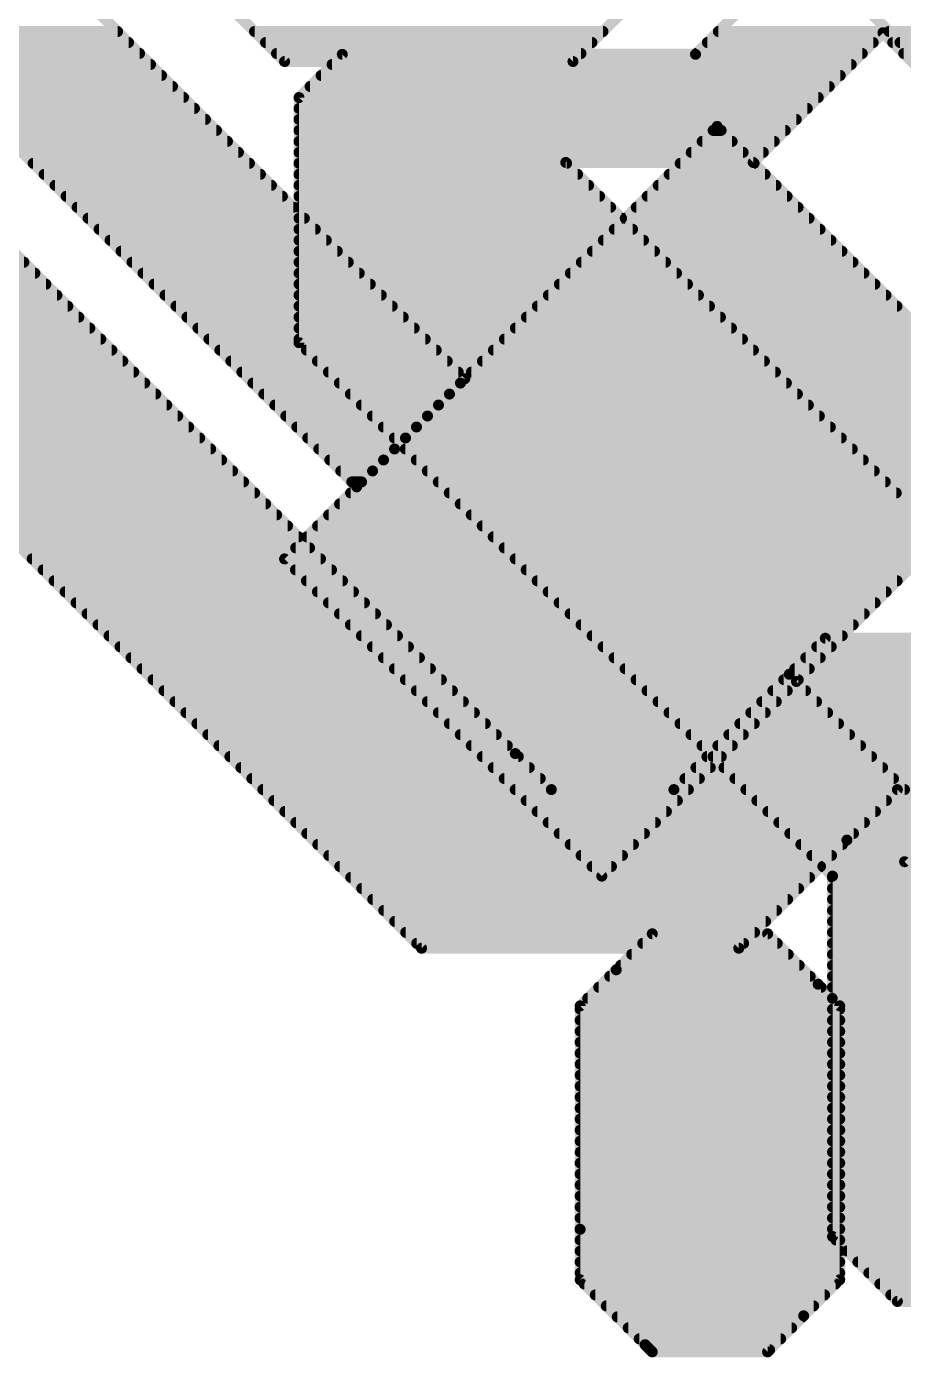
# Model space of a CAD drawing. Extents: x 0 to 99.8, y 0 to 95.2.
# Drawn here: x 34.02 to 46.18, y 36.62 to 55.08 of the extents above; entities that cross this region are included whole.
import ezdxf

# ---------------------------------------------------------------- set-up
doc = ezdxf.new("R2010")
doc.units = 0
doc.layers.add('156', color=253, linetype='CONTINUOUS')
doc.layers.add('157', color=20, linetype='CONTINUOUS')

msp = doc.modelspace()

# ---------------------------------------------------------------- linework, layer by layer
at = {"layer": '156', "const_width": 0.1524}
for points in [[(34.1, 56.2), (40.1, 50.2)], [(36.7, 55.5), (37.6, 54.6)], [(41.6, 54.6), (42.5, 55.5)], [(32.9164, 55.0164), (35.2836, 55.0164)], [(37.1836, 55.0164), (42.0164, 55.0164)], [(32.764, 54.864), (35.436, 54.864)], [(37.336, 54.864), (41.864, 54.864)], [(38.6, 48.7), (32.6, 54.7)], [(32.6116, 54.7116), (35.5884, 54.7116)], [(37.4884, 54.7116), (41.7116, 54.7116)], [(37.6, 54.6), (41.6, 54.6)], [(32.7408, 54.5592), (35.7408, 54.5592)], [(32.8932, 54.4068), (35.8932, 54.4068)], [(33.0456, 54.2544), (36.0456, 54.2544)], [(33.198, 54.102), (36.198, 54.102)], [(33.3504, 53.9496), (36.3504, 53.9496)], [(33.5028, 53.7972), (36.5028, 53.7972)], [(33.6552, 53.6448), (36.6552, 53.6448)], [(33.8076, 53.4924), (36.8076, 53.4924)], [(33.96, 53.34), (36.96, 53.34)], [(34.1124, 53.1876), (37.1124, 53.1876)], [(34.2648, 53.0352), (37.2648, 53.0352)], [(34.4172, 52.8828), (37.4172, 52.8828)], [(34.5696, 52.7304), (37.5696, 52.7304)], [(34.722, 52.578), (37.722, 52.578)], [(34.8744, 52.4256), (37.8744, 52.4256)], [(35.0268, 52.2732), (38.0268, 52.2732)], [(40.8, 45), (33.7, 52.1)], [(35.1792, 52.1208), (38.1792, 52.1208)], [(33.7, 51.816), (33.984, 51.816)], [(35.3316, 51.9684), (38.3316, 51.9684)], [(35.484, 51.816), (38.484, 51.816)], [(33.7, 51.6636), (34.1364, 51.6636)], [(35.6364, 51.6636), (38.6364, 51.6636)], [(33.7, 51.5112), (34.2888, 51.5112)], [(35.7888, 51.5112), (38.7888, 51.5112)], [(33.7, 51.3588), (34.4412, 51.3588)], [(35.9412, 51.3588), (38.9412, 51.3588)], [(33.7, 51.2064), (34.5936, 51.2064)], [(36.0936, 51.2064), (39.0936, 51.2064)], [(33.7, 51.054), (34.746, 51.054)], [(33.7, 50.9016), (34.8984, 50.9016)], [(36.246, 51.054), (39.246, 51.054)], [(36.3984, 50.9016), (39.3984, 50.9016)], [(33.7, 50.7492), (35.0508, 50.7492)], [(36.5508, 50.7492), (39.5508, 50.7492)], [(33.7, 50.5968), (35.2032, 50.5968)], [(36.7032, 50.5968), (39.7032, 50.5968)], [(33.7, 50.4444), (35.3556, 50.4444)], [(36.8556, 50.4444), (39.8556, 50.4444)], [(33.7, 50.292), (35.508, 50.292)], [(33.7, 50.1396), (35.6604, 50.1396)], [(37.008, 50.292), (40.008, 50.292)], [(37.1604, 50.1396), (40.0396, 50.1396)], [(40.1, 50.2), (38.6, 48.7)], [(33.7, 49.9872), (35.8128, 49.9872)], [(37.3128, 49.9872), (39.8872, 49.9872)], [(33.7, 49.8348), (35.9652, 49.8348)], [(37.4652, 49.8348), (39.7348, 49.8348)], [(33.7, 49.6824), (36.1176, 49.6824)], [(37.6176, 49.6824), (39.5824, 49.6824)], [(33.7, 49.53), (36.27, 49.53)], [(37.77, 49.53), (39.43, 49.53)], [(33.7, 49.3776), (36.4224, 49.3776)], [(33.7, 49.2252), (36.5748, 49.2252)], [(37.9224, 49.3776), (39.2776, 49.3776)], [(38.0748, 49.2252), (39.1252, 49.2252)], [(33.7, 49.0728), (36.7272, 49.0728)], [(38.2272, 49.0728), (38.9728, 49.0728)], [(33.7, 48.9204), (36.8796, 48.9204)], [(38.3796, 48.9204), (38.8204, 48.9204)], [(33.7, 48.768), (37.032, 48.768)], [(38.532, 48.768), (38.668, 48.768)], [(33.7, 48.6156), (37.1844, 48.6156)], [(33.7, 48.4632), (37.3368, 48.4632)], [(33.7, 48.3108), (37.4892, 48.3108)], [(33.7, 48.1584), (37.6416, 48.1584)], [(33.7, 48.1), (39.5, 42.3)], [(33.794, 48.006), (37.794, 48.006)], [(33.9464, 47.8536), (37.9464, 47.8536)], [(34.0988, 47.7012), (38.0988, 47.7012)], [(34.2512, 47.5488), (38.2512, 47.5488)], [(34.4036, 47.3964), (38.4036, 47.3964)], [(34.556, 47.244), (38.556, 47.244)], [(34.7084, 47.0916), (38.7084, 47.0916)], [(34.8608, 46.9392), (38.8608, 46.9392)], [(35.0132, 46.7868), (39.0132, 46.7868)], [(35.1656, 46.6344), (39.1656, 46.6344)], [(35.318, 46.482), (39.318, 46.482)], [(45.1, 46.6), (44.6, 46.1)], [(44.982, 46.482), (48.418, 46.482)], [(48.3, 46.6), (45.1, 46.6)], [(35.4704, 46.3296), (39.4704, 46.3296)], [(44.8296, 46.3296), (48.5704, 46.3296)], [(35.6228, 46.1772), (39.6228, 46.1772)], [(44.6, 46.1), (43, 44.5)], [(44.6772, 46.1772), (48.7228, 46.1772)], [(35.7752, 46.0248), (39.7752, 46.0248)], [(44.5248, 46.0248), (48.7248, 46.0248)], [(35.9276, 45.8724), (39.9276, 45.8724)], [(36.08, 45.72), (40.08, 45.72)], [(44.22, 45.72), (48.42, 45.72)], [(44.3724, 45.8724), (48.5724, 45.8724)], [(36.2324, 45.5676), (40.2324, 45.5676)], [(44.0676, 45.5676), (48.2676, 45.5676)], [(36.3848, 45.4152), (40.3848, 45.4152)], [(43.9152, 45.4152), (48.1152, 45.4152)], [(36.5372, 45.2628), (40.5372, 45.2628)], [(43.7628, 45.2628), (47.9628, 45.2628)], [(36.6896, 45.1104), (40.6896, 45.1104)], [(41.3, 44.5), (40.8, 45)], [(43.6104, 45.1104), (47.8104, 45.1104)], [(36.842, 44.958), (40.842, 44.958)], [(36.9944, 44.8056), (40.9944, 44.8056)], [(43.3056, 44.8056), (47.5056, 44.8056)], [(43.458, 44.958), (47.658, 44.958)], [(37.1468, 44.6532), (41.1468, 44.6532)], [(43.1532, 44.6532), (47.3532, 44.6532)], [(37.2992, 44.5008), (41.2992, 44.5008)], [(43, 44.5), (41.3, 44.5)], [(43.0008, 44.5008), (47.2008, 44.5008)], [(45.4, 43.8), (46.1, 44.5)], [(46.1, 44.5), (47.2, 44.5)], [(37.4516, 44.3484), (45.9484, 44.3484)], [(37.604, 44.196), (45.796, 44.196)], [(37.7564, 44.0436), (45.6436, 44.0436)], [(37.9088, 43.8912), (45.4912, 43.8912)], [(38.0612, 43.7388), (45.3388, 43.7388)], [(43.9, 42.3), (45.4, 43.8)], [(38.2136, 43.5864), (45.1864, 43.5864)], [(38.366, 43.434), (45.034, 43.434)], [(38.5184, 43.2816), (44.8816, 43.2816)], [(38.6708, 43.1292), (44.7292, 43.1292)], [(38.8232, 42.9768), (44.5768, 42.9768)], [(38.9756, 42.8244), (44.4244, 42.8244)], [(39.128, 42.672), (44.272, 42.672)], [(39.2804, 42.5196), (44.1196, 42.5196)], [(42.7, 42.5), (42.2, 42)], [(44.3, 42.5), (42.7, 42.5)], [(45, 41.8), (44.3, 42.5)], [(39.4328, 42.3672), (43.9672, 42.3672)], [(39.5, 42.3), (43.9, 42.3)], [(42.4148, 42.2148), (44.5852, 42.2148)], [(42.5672, 42.3672), (44.4328, 42.3672)], [(42.2624, 42.0624), (44.7376, 42.0624)], [(42.2, 42), (41.7, 41.5)], [(42.11, 41.91), (44.89, 41.91)], [(41.9576, 41.7576), (45.0424, 41.7576)], [(45.3, 41.5), (45, 41.8)], [(41.7, 41.5), (41.7, 38.4)], [(41.8052, 41.6052), (45.1948, 41.6052)], [(45.3, 37.7), (45.3, 41.5)], [(41.7, 41.4528), (45.3, 41.4528)], [(41.7, 41.3004), (45.3, 41.3004)], [(41.7, 41.148), (45.3, 41.148)], [(41.7, 40.9956), (45.3, 40.9956)], [(41.7, 40.8432), (45.3, 40.8432)], [(41.7, 40.6908), (45.3, 40.6908)], [(41.7, 40.5384), (45.3, 40.5384)], [(41.7, 40.386), (45.3, 40.386)], [(41.7, 40.2336), (45.3, 40.2336)], [(41.7, 40.0812), (45.3, 40.0812)], [(41.7, 39.9288), (45.3, 39.9288)], [(41.7, 39.7764), (45.3, 39.7764)], [(41.7, 39.624), (45.3, 39.624)], [(41.7, 39.4716), (45.3, 39.4716)], [(41.7, 39.3192), (45.3, 39.3192)], [(41.7, 39.1668), (45.3, 39.1668)], [(41.7, 39.0144), (45.3, 39.0144)], [(41.7, 38.862), (45.3, 38.862)], [(41.7, 38.7096), (45.3, 38.7096)], [(41.7, 38.5572), (45.3, 38.5572)], [(41.7, 38.4048), (45.3, 38.4048)], [(41.7, 38.4), (41.7, 37.7)], [(41.7, 38.2524), (45.3, 38.2524)], [(41.7, 38.1), (45.3, 38.1)], [(41.7, 37.9476), (45.3, 37.9476)], [(41.7, 37.7952), (45.3, 37.7952)], [(41.7, 37.7), (42.6, 36.8)], [(41.7572, 37.6428), (45.2428, 37.6428)], [(44.8, 37.2), (45.3, 37.7)], [(41.9096, 37.4904), (45.0904, 37.4904)], [(42.062, 37.338), (44.938, 37.338)], [(42.2144, 37.1856), (44.7856, 37.1856)], [(42.3668, 37.0332), (44.6332, 37.0332)], [(44.3, 36.7), (44.8, 37.2)], [(42.5192, 36.8808), (44.4808, 36.8808)], [(42.6, 36.8), (42.7, 36.7)], [(42.6716, 36.7284), (44.3284, 36.7284)], [(42.7, 36.7), (44.3, 36.7)]]:
    msp.add_lwpolyline(points, dxfattribs=at)
at = {"layer": '156', "const_width": 0.0762}
for points in [[(35.2836, 54.9783, 1), (35.2836, 55.0545)], [(37.1836, 55.0545, 1), (37.1836, 54.9783)], [(42.0164, 54.9783, 1), (42.0164, 55.0545)], [(35.436, 54.8259, 1), (35.436, 54.9021)], [(37.336, 54.9021, 1), (37.336, 54.8259)], [(41.864, 54.8259, 1), (41.864, 54.9021)], [(35.5884, 54.6735, 1), (35.5884, 54.7497)], [(37.4884, 54.7497, 1), (37.4884, 54.6735)], [(37.6, 54.6381, 1), (37.6, 54.5619)], [(37.5731, 54.5731, 1), (37.6269, 54.6269)], [(41.5731, 54.6269, 1), (41.6269, 54.5731)], [(41.6, 54.5619, 1), (41.6, 54.6381)], [(41.7116, 54.6735, 1), (41.7116, 54.7497)], [(35.7408, 54.5211, 1), (35.7408, 54.5973)], [(35.8932, 54.3687, 1), (35.8932, 54.4449)], [(36.0456, 54.2163, 1), (36.0456, 54.2925)], [(36.198, 54.0639, 1), (36.198, 54.1401)], [(36.3504, 53.9115, 1), (36.3504, 53.9877)], [(36.5028, 53.7591, 1), (36.5028, 53.8353)], [(36.6552, 53.6067, 1), (36.6552, 53.6829)], [(36.8076, 53.4543, 1), (36.8076, 53.5305)], [(36.96, 53.3019, 1), (36.96, 53.3781)], [(34.1124, 53.2257, 1), (34.1124, 53.1495)], [(37.1124, 53.1495, 1), (37.1124, 53.2257)], [(34.2648, 53.0733, 1), (34.2648, 52.9971)], [(37.2648, 52.9971, 1), (37.2648, 53.0733)], [(34.4172, 52.9209, 1), (34.4172, 52.8447)], [(34.5696, 52.7685, 1), (34.5696, 52.6923)], [(37.4172, 52.8447, 1), (37.4172, 52.9209)], [(37.5696, 52.6923, 1), (37.5696, 52.7685)], [(34.722, 52.6161, 1), (34.722, 52.5399)], [(37.722, 52.5399, 1), (37.722, 52.6161)], [(34.8744, 52.4637, 1), (34.8744, 52.3875)], [(37.8744, 52.3875, 1), (37.8744, 52.4637)], [(35.0268, 52.3113, 1), (35.0268, 52.2351)], [(38.0268, 52.2351, 1), (38.0268, 52.3113)], [(35.1792, 52.1589, 1), (35.1792, 52.0827)], [(38.1792, 52.0827, 1), (38.1792, 52.1589)], [(33.984, 51.7779, 1), (33.984, 51.8541)], [(35.3316, 52.0065, 1), (35.3316, 51.9303)], [(35.484, 51.8541, 1), (35.484, 51.7779)], [(38.3316, 51.9303, 1), (38.3316, 52.0065)], [(38.484, 51.7779, 1), (38.484, 51.8541)], [(34.1364, 51.6255, 1), (34.1364, 51.7017)], [(35.6364, 51.7017, 1), (35.6364, 51.6255)], [(38.6364, 51.6255, 1), (38.6364, 51.7017)], [(34.2888, 51.4731, 1), (34.2888, 51.5493)], [(35.7888, 51.5493, 1), (35.7888, 51.4731)], [(38.7888, 51.4731, 1), (38.7888, 51.5493)], [(34.4412, 51.3207, 1), (34.4412, 51.3969)], [(35.9412, 51.3969, 1), (35.9412, 51.3207)], [(38.9412, 51.3207, 1), (38.9412, 51.3969)], [(34.5936, 51.1683, 1), (34.5936, 51.2445)], [(36.0936, 51.2445, 1), (36.0936, 51.1683)], [(39.0936, 51.1683, 1), (39.0936, 51.2445)], [(34.746, 51.0159, 1), (34.746, 51.0921)], [(34.8984, 50.8635, 1), (34.8984, 50.9397)], [(36.246, 51.0921, 1), (36.246, 51.0159)], [(36.3984, 50.9397, 1), (36.3984, 50.8635)], [(39.246, 51.0159, 1), (39.246, 51.0921)], [(39.3984, 50.8635, 1), (39.3984, 50.9397)], [(35.0508, 50.7111, 1), (35.0508, 50.7873)], [(36.5508, 50.7873, 1), (36.5508, 50.7111)], [(39.5508, 50.7111, 1), (39.5508, 50.7873)], [(35.2032, 50.5587, 1), (35.2032, 50.6349)], [(36.7032, 50.6349, 1), (36.7032, 50.5587)], [(39.7032, 50.5587, 1), (39.7032, 50.6349)], [(35.3556, 50.4063, 1), (35.3556, 50.4825)], [(36.8556, 50.4825, 1), (36.8556, 50.4063)], [(39.8556, 50.4063, 1), (39.8556, 50.4825)], [(35.508, 50.2539, 1), (35.508, 50.3301)], [(35.6604, 50.1015, 1), (35.6604, 50.1777)], [(37.008, 50.3301, 1), (37.008, 50.2539)], [(37.1604, 50.1777, 1), (37.1604, 50.1015)], [(40.008, 50.2539, 1), (40.008, 50.3301)], [(40.0396, 50.1015, 1), (40.0396, 50.1777)], [(40.1269, 50.1731, 1), (40.0731, 50.2269)], [(40.0731, 50.1731, 1), (40.1269, 50.2269)], [(35.8128, 49.9491, 1), (35.8128, 50.0253)], [(37.3128, 50.0253, 1), (37.3128, 49.9491)], [(39.8872, 49.9491, 1), (39.8872, 50.0253)], [(35.9652, 49.7967, 1), (35.9652, 49.8729)], [(37.4652, 49.8729, 1), (37.4652, 49.7967)], [(39.7348, 49.7967, 1), (39.7348, 49.8729)], [(36.1176, 49.6443, 1), (36.1176, 49.7205)], [(37.6176, 49.7205, 1), (37.6176, 49.6443)], [(39.5824, 49.6443, 1), (39.5824, 49.7205)], [(36.27, 49.4919, 1), (36.27, 49.5681)], [(37.77, 49.5681, 1), (37.77, 49.4919)], [(39.43, 49.4919, 1), (39.43, 49.5681)], [(36.4224, 49.3395, 1), (36.4224, 49.4157)], [(36.5748, 49.1871, 1), (36.5748, 49.2633)], [(37.9224, 49.4157, 1), (37.9224, 49.3395)], [(38.0748, 49.2633, 1), (38.0748, 49.1871)], [(39.1252, 49.1871, 1), (39.1252, 49.2633)], [(39.2776, 49.3395, 1), (39.2776, 49.4157)], [(36.7272, 49.0347, 1), (36.7272, 49.1109)], [(38.2272, 49.1109, 1), (38.2272, 49.0347)], [(38.9728, 49.0347, 1), (38.9728, 49.1109)], [(36.8796, 48.8823, 1), (36.8796, 48.9585)], [(38.3796, 48.9585, 1), (38.3796, 48.8823)], [(38.8204, 48.8823, 1), (38.8204, 48.9585)], [(37.032, 48.7299, 1), (37.032, 48.8061)], [(38.532, 48.8061, 1), (38.532, 48.7299)], [(38.5731, 48.7269, 1), (38.6269, 48.6731)], [(38.5731, 48.6731, 1), (38.6269, 48.7269)], [(38.668, 48.7299, 1), (38.668, 48.8061)], [(37.1844, 48.5775, 1), (37.1844, 48.6537)], [(37.3368, 48.4251, 1), (37.3368, 48.5013)], [(37.4892, 48.2727, 1), (37.4892, 48.3489)], [(37.6416, 48.1203, 1), (37.6416, 48.1965)], [(37.794, 47.9679, 1), (37.794, 48.0441)], [(37.9464, 47.8155, 1), (37.9464, 47.8917)], [(34.0988, 47.7393, 1), (34.0988, 47.6631)], [(38.0988, 47.6631, 1), (38.0988, 47.7393)], [(34.2512, 47.5869, 1), (34.2512, 47.5107)], [(34.4036, 47.4345, 1), (34.4036, 47.3583)], [(38.2512, 47.5107, 1), (38.2512, 47.5869)], [(38.4036, 47.3583, 1), (38.4036, 47.4345)], [(34.556, 47.2821, 1), (34.556, 47.2059)], [(38.556, 47.2059, 1), (38.556, 47.2821)], [(34.7084, 47.1297, 1), (34.7084, 47.0535)], [(38.7084, 47.0535, 1), (38.7084, 47.1297)], [(34.8608, 46.9773, 1), (34.8608, 46.9011)], [(38.8608, 46.9011, 1), (38.8608, 46.9773)], [(35.0132, 46.8249, 1), (35.0132, 46.7487)], [(35.1656, 46.6725, 1), (35.1656, 46.5963)], [(39.0132, 46.7487, 1), (39.0132, 46.8249)], [(39.1656, 46.5963, 1), (39.1656, 46.6725)], [(35.318, 46.5201, 1), (35.318, 46.4439)], [(39.318, 46.4439, 1), (39.318, 46.5201)], [(44.982, 46.5201, 1), (44.982, 46.4439)], [(45.1, 46.6381, 1), (45.1, 46.5619)], [(45.1269, 46.5731, 1), (45.0731, 46.6269)], [(35.4704, 46.3677, 1), (35.4704, 46.2915)], [(39.4704, 46.2915, 1), (39.4704, 46.3677)], [(44.8296, 46.3677, 1), (44.8296, 46.2915)], [(35.6228, 46.2153, 1), (35.6228, 46.1391)], [(39.6228, 46.1391, 1), (39.6228, 46.2153)], [(44.5731, 46.1269, 1), (44.6269, 46.0731)], [(44.6269, 46.0731, 1), (44.5731, 46.1269)], [(44.6772, 46.2153, 1), (44.6772, 46.1391)], [(35.7752, 46.0629, 1), (35.7752, 45.9867)], [(39.7752, 45.9867, 1), (39.7752, 46.0629)], [(44.5248, 46.0629, 1), (44.5248, 45.9867)], [(35.9276, 45.9105, 1), (35.9276, 45.8343)], [(36.08, 45.7581, 1), (36.08, 45.6819)], [(39.9276, 45.8343, 1), (39.9276, 45.9105)], [(40.08, 45.6819, 1), (40.08, 45.7581)], [(44.22, 45.7581, 1), (44.22, 45.6819)], [(44.3724, 45.9105, 1), (44.3724, 45.8343)], [(36.2324, 45.6057, 1), (36.2324, 45.5295)], [(40.2324, 45.5295, 1), (40.2324, 45.6057)], [(44.0676, 45.6057, 1), (44.0676, 45.5295)], [(36.3848, 45.4533, 1), (36.3848, 45.3771)], [(40.3848, 45.3771, 1), (40.3848, 45.4533)], [(43.9152, 45.4533, 1), (43.9152, 45.3771)], [(36.5372, 45.3009, 1), (36.5372, 45.2247)], [(40.5372, 45.2247, 1), (40.5372, 45.3009)], [(43.7628, 45.3009, 1), (43.7628, 45.2247)], [(36.6896, 45.1485, 1), (36.6896, 45.0723)], [(40.6896, 45.0723, 1), (40.6896, 45.1485)], [(40.8269, 45.0269, 1), (40.7731, 44.9731)], [(40.7731, 44.9731, 1), (40.8269, 45.0269)], [(43.6104, 45.1485, 1), (43.6104, 45.0723)], [(36.842, 44.9961, 1), (36.842, 44.9199)], [(36.9944, 44.8437, 1), (36.9944, 44.7675)], [(40.842, 44.9199, 1), (40.842, 44.9961)], [(40.9944, 44.7675, 1), (40.9944, 44.8437)], [(43.3056, 44.8437, 1), (43.3056, 44.7675)], [(43.458, 44.9961, 1), (43.458, 44.9199)], [(37.1468, 44.6913, 1), (37.1468, 44.6151)], [(41.1468, 44.6151, 1), (41.1468, 44.6913)], [(43.1532, 44.6913, 1), (43.1532, 44.6151)], [(37.2992, 44.5389, 1), (37.2992, 44.4627)], [(41.3, 44.5381, 1), (41.3, 44.4619)], [(41.2731, 44.4731, 1), (41.3269, 44.5269)], [(41.2992, 44.4627, 1), (41.2992, 44.5389)], [(42.9731, 44.5269, 1), (43.0269, 44.4731)], [(43.0008, 44.5389, 1), (43.0008, 44.4627)], [(43, 44.4619, 1), (43, 44.5381)], [(46.1, 44.5381, 1), (46.1, 44.4619)], [(46.1269, 44.4731, 1), (46.0731, 44.5269)], [(37.4516, 44.3865, 1), (37.4516, 44.3103)], [(45.9484, 44.3103, 1), (45.9484, 44.3865)], [(37.604, 44.2341, 1), (37.604, 44.1579)], [(45.796, 44.1579, 1), (45.796, 44.2341)], [(37.7564, 44.0817, 1), (37.7564, 44.0055)], [(37.9088, 43.9293, 1), (37.9088, 43.8531)], [(45.4912, 43.8531, 1), (45.4912, 43.9293)], [(45.6436, 44.0055, 1), (45.6436, 44.0817)], [(38.0612, 43.7769, 1), (38.0612, 43.7007)], [(45.3388, 43.7007, 1), (45.3388, 43.7769)], [(45.3731, 43.8269, 1), (45.4269, 43.7731)], [(45.4269, 43.7731, 1), (45.3731, 43.8269)], [(38.2136, 43.6245, 1), (38.2136, 43.5483)], [(45.1864, 43.5483, 1), (45.1864, 43.6245)], [(38.366, 43.4721, 1), (38.366, 43.3959)], [(45.034, 43.3959, 1), (45.034, 43.4721)], [(38.5184, 43.3197, 1), (38.5184, 43.2435)], [(38.6708, 43.1673, 1), (38.6708, 43.0911)], [(44.7292, 43.0911, 1), (44.7292, 43.1673)], [(44.8816, 43.2435, 1), (44.8816, 43.3197)], [(38.8232, 43.0149, 1), (38.8232, 42.9387)], [(44.5768, 42.9387, 1), (44.5768, 43.0149)], [(38.9756, 42.8625, 1), (38.9756, 42.7863)], [(44.4244, 42.7863, 1), (44.4244, 42.8625)], [(39.128, 42.7101, 1), (39.128, 42.6339)], [(44.272, 42.6339, 1), (44.272, 42.7101)], [(39.2804, 42.5577, 1), (39.2804, 42.4815)], [(42.7, 42.5381, 1), (42.7, 42.4619)], [(42.7269, 42.4731, 1), (42.6731, 42.5269)], [(44.1196, 42.4815, 1), (44.1196, 42.5577)], [(44.3269, 42.5269, 1), (44.2731, 42.4731)], [(44.3, 42.4619, 1), (44.3, 42.5381)], [(39.4328, 42.4053, 1), (39.4328, 42.3291)], [(39.5, 42.3381, 1), (39.5, 42.2619)], [(39.4731, 42.2731, 1), (39.5269, 42.3269)], [(42.4148, 42.2529, 1), (42.4148, 42.1767)], [(42.5672, 42.4053, 1), (42.5672, 42.3291)], [(43.8731, 42.3269, 1), (43.9269, 42.2731)], [(43.9, 42.2619, 1), (43.9, 42.3381)], [(43.9672, 42.3291, 1), (43.9672, 42.4053)], [(44.4328, 42.3291, 1), (44.4328, 42.4053)], [(44.5852, 42.1767, 1), (44.5852, 42.2529)], [(42.2624, 42.1005, 1), (42.2624, 42.0243)], [(44.7376, 42.0243, 1), (44.7376, 42.1005)], [(42.11, 41.9481, 1), (42.11, 41.8719)], [(42.1731, 42.0269, 1), (42.2269, 41.9731)], [(42.2269, 41.9731, 1), (42.1731, 42.0269)], [(44.89, 41.8719, 1), (44.89, 41.9481)], [(41.9576, 41.7957, 1), (41.9576, 41.7195)], [(45.0269, 41.8269, 1), (44.9731, 41.7731)], [(44.9731, 41.7731, 1), (45.0269, 41.8269)], [(45.0424, 41.7195, 1), (45.0424, 41.7957)], [(41.7381, 41.5, 1), (41.6619, 41.5)], [(41.6731, 41.5269, 1), (41.7269, 41.4731)], [(41.8052, 41.6433, 1), (41.8052, 41.5671)], [(45.1948, 41.5671, 1), (45.1948, 41.6433)], [(45.3381, 41.5, 1), (45.2619, 41.5)], [(45.2731, 41.4731, 1), (45.3269, 41.5269)], [(41.7, 41.4909, 1), (41.7, 41.4147)], [(41.7, 41.3385, 1), (41.7, 41.2623)], [(45.3, 41.4147, 1), (45.3, 41.4909)], [(45.3, 41.2623, 1), (45.3, 41.3385)], [(41.7, 41.1861, 1), (41.7, 41.1099)], [(45.3, 41.1099, 1), (45.3, 41.1861)], [(41.7, 41.0337, 1), (41.7, 40.9575)], [(45.3, 40.9575, 1), (45.3, 41.0337)], [(41.7, 40.8813, 1), (41.7, 40.8051)], [(45.3, 40.8051, 1), (45.3, 40.8813)], [(41.7, 40.7289, 1), (41.7, 40.6527)], [(41.7, 40.5765, 1), (41.7, 40.5003)], [(45.3, 40.6527, 1), (45.3, 40.7289)], [(45.3, 40.5003, 1), (45.3, 40.5765)], [(41.7, 40.4241, 1), (41.7, 40.3479)], [(45.3, 40.3479, 1), (45.3, 40.4241)], [(41.7, 40.2717, 1), (41.7, 40.1955)], [(45.3, 40.1955, 1), (45.3, 40.2717)], [(41.7, 40.1193, 1), (41.7, 40.0431)], [(45.3, 40.0431, 1), (45.3, 40.1193)], [(41.7, 39.9669, 1), (41.7, 39.8907)], [(45.3, 39.8907, 1), (45.3, 39.9669)], [(41.7, 39.8145, 1), (41.7, 39.7383)], [(41.7, 39.6621, 1), (41.7, 39.5859)], [(45.3, 39.7383, 1), (45.3, 39.8145)], [(45.3, 39.5859, 1), (45.3, 39.6621)], [(41.7, 39.5097, 1), (41.7, 39.4335)], [(45.3, 39.4335, 1), (45.3, 39.5097)], [(41.7, 39.3573, 1), (41.7, 39.2811)], [(45.3, 39.2811, 1), (45.3, 39.3573)], [(41.7, 39.2049, 1), (41.7, 39.1287)], [(45.3, 39.1287, 1), (45.3, 39.2049)], [(41.7, 39.0525, 1), (41.7, 38.9763)], [(45.3, 38.9763, 1), (45.3, 39.0525)], [(41.7, 38.9001, 1), (41.7, 38.8239)], [(41.7, 38.7477, 1), (41.7, 38.6715)], [(45.3, 38.8239, 1), (45.3, 38.9001)], [(45.3, 38.6715, 1), (45.3, 38.7477)], [(41.7, 38.5953, 1), (41.7, 38.5191)], [(45.3, 38.5191, 1), (45.3, 38.5953)], [(41.7, 38.4429, 1), (41.7, 38.3667)], [(41.7381, 38.4, 1), (41.6619, 38.4)], [(41.6619, 38.4, 1), (41.7381, 38.4)], [(45.3, 38.3667, 1), (45.3, 38.4429)], [(41.7, 38.2905, 1), (41.7, 38.2143)], [(45.3, 38.2143, 1), (45.3, 38.2905)], [(41.7, 38.1381, 1), (41.7, 38.0619)], [(45.3, 38.0619, 1), (45.3, 38.1381)], [(41.7, 37.9857, 1), (41.7, 37.9095)], [(41.7, 37.8333, 1), (41.7, 37.7571)], [(45.3, 37.9095, 1), (45.3, 37.9857)], [(45.3, 37.7571, 1), (45.3, 37.8333)], [(41.6619, 37.7, 1), (41.7381, 37.7)], [(41.7269, 37.7269, 1), (41.6731, 37.6731)], [(41.7572, 37.6809, 1), (41.7572, 37.6047)], [(45.2428, 37.6047, 1), (45.2428, 37.6809)], [(45.2619, 37.7, 1), (45.3381, 37.7)], [(45.3269, 37.6731, 1), (45.2731, 37.7269)], [(41.9096, 37.5285, 1), (41.9096, 37.4523)], [(45.0904, 37.4523, 1), (45.0904, 37.5285)], [(42.062, 37.3761, 1), (42.062, 37.2999)], [(44.938, 37.2999, 1), (44.938, 37.3761)], [(42.2144, 37.2237, 1), (42.2144, 37.1475)], [(42.3668, 37.0713, 1), (42.3668, 36.9951)], [(44.6332, 36.9951, 1), (44.6332, 37.0713)], [(44.7731, 37.2269, 1), (44.8269, 37.1731)], [(44.8269, 37.1731, 1), (44.7731, 37.2269)], [(44.7856, 37.1475, 1), (44.7856, 37.2237)], [(42.5192, 36.9189, 1), (42.5192, 36.8427)], [(44.4808, 36.8427, 1), (44.4808, 36.9189)], [(42.6269, 36.8269, 1), (42.5731, 36.7731)], [(42.5731, 36.7731, 1), (42.6269, 36.8269)], [(42.6716, 36.7665, 1), (42.6716, 36.6903)], [(42.7, 36.7381, 1), (42.7, 36.6619)], [(42.6731, 36.6731, 1), (42.7269, 36.7269)], [(44.2731, 36.7269, 1), (44.3269, 36.6731)], [(44.3, 36.6619, 1), (44.3, 36.7381)], [(44.3284, 36.6903, 1), (44.3284, 36.7665)]]:
    msp.add_lwpolyline(points, format="xyb", dxfattribs=at)
at = {"layer": '157', "const_width": 0.1524}
for points in [[(43.3, 54.7), (50.3, 61.7)], [(43.25, 57.75), (49.25, 51.75)], [(43.6164, 55.0164), (49.3164, 55.0164)], [(45.9, 55), (44.1, 53.2)], [(47.6, 53.3), (45.9, 55)], [(45.9836, 55.0164), (52.5164, 55.0164)], [(43.464, 54.864), (45.764, 54.864)], [(46.036, 54.864), (49.164, 54.864)], [(46.136, 54.864), (52.364, 54.864)], [(37.8, 54.1), (38.4, 54.7)], [(38.4, 54.7), (43.3, 54.7)], [(43.3116, 54.7116), (45.6116, 54.7116)], [(46.1884, 54.7116), (49.0116, 54.7116)], [(38.1068, 54.4068), (45.3068, 54.4068)], [(38.2592, 54.5592), (45.4592, 54.5592)], [(37.9544, 54.2544), (45.1544, 54.2544)], [(37.8, 50.7), (37.8, 54.1)], [(37.802, 54.102), (45.002, 54.102)], [(37.8, 53.9496), (44.8496, 53.9496)], [(43.6, 53.7), (37.6, 47.7)], [(37.8, 53.7972), (44.6972, 53.7972)], [(37.8, 53.6448), (44.5448, 53.6448)], [(43.5448, 53.6448), (43.6552, 53.6448)], [(48, 49.3), (43.6, 53.7)], [(37.8, 53.4924), (44.3924, 53.4924)], [(43.3924, 53.4924), (43.8076, 53.4924)], [(37.8, 53.34), (44.24, 53.34)], [(43.24, 53.34), (43.96, 53.34)], [(37.8, 53.1876), (41.5124, 53.1876)], [(44.1, 53.2), (41.5, 53.2)], [(41.5, 53.2), (46.7, 48)], [(43.0876, 53.1876), (44.1124, 53.1876)], [(37.8, 53.0352), (41.6648, 53.0352)], [(42.9352, 53.0352), (44.2648, 53.0352)], [(37.8, 52.8828), (41.8172, 52.8828)], [(37.8, 52.7304), (41.9696, 52.7304)], [(42.6304, 52.7304), (44.5696, 52.7304)], [(42.7828, 52.8828), (44.4172, 52.8828)], [(37.8, 52.578), (42.122, 52.578)], [(42.478, 52.578), (44.722, 52.578)], [(37.8, 52.4256), (42.2744, 52.4256)], [(42.3256, 52.4256), (44.8744, 52.4256)], [(37.8, 52.2732), (42.4268, 52.2732)], [(42.1732, 52.2732), (45.0268, 52.2732)], [(37.8, 52.1208), (42.5792, 52.1208)], [(42.0208, 52.1208), (45.1792, 52.1208)], [(37.8, 51.9684), (42.7316, 51.9684)], [(37.8, 51.816), (42.884, 51.816)], [(41.716, 51.816), (45.484, 51.816)], [(41.8684, 51.9684), (45.3316, 51.9684)], [(37.8, 51.6636), (43.0364, 51.6636)], [(41.5636, 51.6636), (45.6364, 51.6636)], [(37.8, 51.5112), (43.1888, 51.5112)], [(41.4112, 51.5112), (45.7888, 51.5112)], [(37.8, 51.3588), (43.3412, 51.3588)], [(41.2588, 51.3588), (45.9412, 51.3588)], [(37.8, 51.2064), (43.4936, 51.2064)], [(41.1064, 51.2064), (46.0936, 51.2064)], [(37.8, 51.054), (43.646, 51.054)], [(37.8, 50.9016), (43.7984, 50.9016)], [(40.8016, 50.9016), (46.3984, 50.9016)], [(40.954, 51.054), (46.246, 51.054)], [(37.8, 50.7492), (43.9508, 50.7492)], [(45.2, 43.3), (37.8, 50.7)], [(40.6492, 50.7492), (46.5508, 50.7492)], [(37.9032, 50.5968), (44.1032, 50.5968)], [(40.4968, 50.5968), (46.7032, 50.5968)], [(38.0556, 50.4444), (44.2556, 50.4444)], [(40.3444, 50.4444), (46.8556, 50.4444)], [(38.208, 50.292), (44.408, 50.292)], [(38.3604, 50.1396), (44.5604, 50.1396)], [(40.0396, 50.1396), (47.1604, 50.1396)], [(40.192, 50.292), (47.008, 50.292)], [(38.5128, 49.9872), (44.7128, 49.9872)], [(39.8872, 49.9872), (47.3128, 49.9872)], [(38.6652, 49.8348), (44.8652, 49.8348)], [(39.7348, 49.8348), (47.4652, 49.8348)], [(38.8176, 49.6824), (45.0176, 49.6824)], [(39.5824, 49.6824), (47.6176, 49.6824)], [(38.97, 49.53), (45.17, 49.53)], [(39.43, 49.53), (47.77, 49.53)], [(39.1224, 49.3776), (45.3224, 49.3776)], [(39.1252, 49.2252), (47.9252, 49.2252)], [(39.2748, 49.2252), (45.4748, 49.2252)], [(39.2776, 49.3776), (47.9224, 49.3776)], [(42, 43.3), (48, 49.3)], [(38.9728, 49.0728), (47.7728, 49.0728)], [(39.4272, 49.0728), (45.6272, 49.0728)], [(38.8204, 48.9204), (47.6204, 48.9204)], [(39.5796, 48.9204), (45.7796, 48.9204)], [(38.668, 48.768), (47.468, 48.768)], [(39.732, 48.768), (45.932, 48.768)], [(38.5156, 48.6156), (47.3156, 48.6156)], [(39.8844, 48.6156), (46.0844, 48.6156)], [(38.2108, 48.3108), (47.0108, 48.3108)], [(38.3632, 48.4632), (47.1632, 48.4632)], [(40.0368, 48.4632), (46.2368, 48.4632)], [(40.1892, 48.3108), (46.3892, 48.3108)], [(38.0584, 48.1584), (46.8584, 48.1584)], [(40.3416, 48.1584), (46.5416, 48.1584)], [(37.906, 48.006), (46.706, 48.006)], [(40.494, 48.006), (46.694, 48.006)], [(46.7, 48), (44.7, 46)], [(37.7536, 47.8536), (46.5536, 47.8536)], [(40.6464, 47.8536), (46.5536, 47.8536)], [(50.6, 47.9), (46.2, 43.5)], [(37.6, 47.7), (42, 43.3)], [(37.6012, 47.7012), (46.4012, 47.7012)], [(40.7988, 47.7012), (46.4012, 47.7012)], [(37.7512, 47.5488), (46.2488, 47.5488)], [(37.9036, 47.3964), (46.0964, 47.3964)], [(40.9512, 47.5488), (46.2488, 47.5488)], [(41.1036, 47.3964), (46.0964, 47.3964)], [(38.056, 47.244), (45.944, 47.244)], [(41.256, 47.244), (45.944, 47.244)], [(38.2084, 47.0916), (45.7916, 47.0916)], [(41.4084, 47.0916), (45.7916, 47.0916)], [(38.3608, 46.9392), (45.6392, 46.9392)], [(41.5608, 46.9392), (45.6392, 46.9392)], [(38.5132, 46.7868), (45.4868, 46.7868)], [(38.6656, 46.6344), (45.3344, 46.6344)], [(41.7132, 46.7868), (45.4868, 46.7868)], [(41.8656, 46.6344), (45.3344, 46.6344)], [(38.818, 46.482), (45.182, 46.482)], [(42.018, 46.482), (45.182, 46.482)], [(38.9704, 46.3296), (45.0296, 46.3296)], [(42.1704, 46.3296), (45.0296, 46.3296)], [(39.1228, 46.1772), (44.8772, 46.1772)], [(42.3228, 46.1772), (44.8772, 46.1772)], [(39.2752, 46.0248), (44.7248, 46.0248)], [(42.4752, 46.0248), (44.7248, 46.0248)], [(44.7, 46), (46.7, 44)], [(39.4276, 45.8724), (44.5724, 45.8724)], [(39.58, 45.72), (44.42, 45.72)], [(42.6276, 45.8724), (44.8276, 45.8724)], [(42.78, 45.72), (44.98, 45.72)], [(39.7324, 45.5676), (44.2676, 45.5676)], [(42.9324, 45.5676), (45.1324, 45.5676)], [(39.8848, 45.4152), (44.1152, 45.4152)], [(43.0848, 45.4152), (45.2848, 45.4152)], [(40.0372, 45.2628), (43.9628, 45.2628)], [(43.2372, 45.2628), (45.4372, 45.2628)], [(40.1896, 45.1104), (43.8104, 45.1104)], [(43.3896, 45.1104), (45.5896, 45.1104)], [(40.342, 44.958), (43.658, 44.958)], [(40.4944, 44.8056), (43.5056, 44.8056)], [(43.542, 44.958), (45.742, 44.958)], [(43.6944, 44.8056), (45.8944, 44.8056)], [(40.6468, 44.6532), (43.3532, 44.6532)], [(43.8468, 44.6532), (46.0468, 44.6532)], [(40.7992, 44.5008), (43.2008, 44.5008)], [(43.9992, 44.5008), (46.1992, 44.5008)], [(40.9516, 44.3484), (43.0484, 44.3484)], [(44.1516, 44.3484), (46.3516, 44.3484)], [(41.104, 44.196), (42.896, 44.196)], [(44.304, 44.196), (46.504, 44.196)], [(41.2564, 44.0436), (42.7436, 44.0436)], [(41.4088, 43.8912), (42.5912, 43.8912)], [(44.4564, 44.0436), (46.6564, 44.0436)], [(44.6088, 43.8912), (46.7, 43.8912)], [(41.5612, 43.7388), (42.4388, 43.7388)], [(44.7612, 43.7388), (46.7, 43.7388)], [(41.7136, 43.5864), (42.2864, 43.5864)], [(44.9136, 43.5864), (46.7, 43.5864)], [(46.2, 43.5), (52.1, 37.6)], [(41.866, 43.434), (42.134, 43.434)], [(45.066, 43.434), (46.7, 43.434)], [(45.2, 38.3), (45.2, 43.3)], [(45.2, 43.2816), (46.7, 43.2816)], [(45.2, 43.1292), (46.7, 43.1292)], [(45.2, 42.9768), (46.7, 42.9768)], [(45.2, 42.8244), (46.7, 42.8244)], [(45.2, 42.672), (46.7, 42.672)], [(45.2, 42.5196), (46.7, 42.5196)], [(45.2, 42.3672), (46.7, 42.3672)], [(45.2, 42.2148), (46.7, 42.2148)], [(45.2, 42.0624), (46.7, 42.0624)], [(45.2, 41.91), (46.7, 41.91)], [(45.2, 41.7576), (46.7, 41.7576)], [(45.2, 41.6052), (46.7, 41.6052)], [(45.2, 41.4528), (53.9528, 41.4528)], [(45.2, 41.3004), (53.8004, 41.3004)], [(45.2, 41.148), (53.648, 41.148)], [(45.2, 40.9956), (53.4956, 40.9956)], [(45.2, 40.8432), (53.3432, 40.8432)], [(45.2, 40.6908), (53.1908, 40.6908)], [(45.2, 40.5384), (53.0384, 40.5384)], [(45.2, 40.386), (52.886, 40.386)], [(45.2, 40.2336), (52.7336, 40.2336)], [(45.2, 40.0812), (52.5812, 40.0812)], [(45.2, 39.9288), (52.4288, 39.9288)], [(45.2, 39.7764), (52.2764, 39.7764)], [(45.2, 39.624), (52.124, 39.624)], [(45.2, 39.4716), (51.9716, 39.4716)], [(45.2, 39.3192), (51.8192, 39.3192)], [(45.2, 39.1668), (51.6668, 39.1668)], [(45.2, 39.0144), (51.5144, 39.0144)], [(45.2, 38.862), (50.562, 38.862)], [(45.2, 38.7096), (50.4096, 38.7096)], [(45.2, 38.5572), (50.2572, 38.5572)], [(45.2, 38.4048), (50.1048, 38.4048)], [(46.1, 37.4), (45.2, 38.3)], [(45.2476, 38.2524), (49.9524, 38.2524)], [(45.4, 38.1), (49.8, 38.1)], [(45.5524, 37.9476), (49.6476, 37.9476)], [(45.7048, 37.7952), (49.4952, 37.7952)], [(45.8572, 37.6428), (49.3428, 37.6428)], [(46.0096, 37.4904), (49.1904, 37.4904)], [(49.1, 37.4), (46.1, 37.4)]]:
    msp.add_lwpolyline(points, dxfattribs=at)
at = {"layer": '157', "const_width": 0.0762}
for points in [[(43.6164, 55.0545, 1), (43.6164, 54.9783)], [(45.9269, 55.0269, 1), (45.8731, 54.9731)], [(45.9269, 54.9731, 1), (45.8731, 55.0269)], [(45.9836, 55.0545, 1), (45.9836, 54.9783)], [(43.464, 54.9021, 1), (43.464, 54.8259)], [(45.764, 54.8259, 1), (45.764, 54.9021)], [(46.036, 54.9021, 1), (46.036, 54.8259)], [(46.136, 54.9021, 1), (46.136, 54.8259)], [(38.4, 54.7381, 1), (38.4, 54.6619)], [(38.4269, 54.6731, 1), (38.3731, 54.7269)], [(43.2731, 54.7269, 1), (43.3269, 54.6731)], [(43.3116, 54.7497, 1), (43.3116, 54.6735)], [(43.3, 54.6619, 1), (43.3, 54.7381)], [(45.6116, 54.6735, 1), (45.6116, 54.7497)], [(46.1884, 54.7497, 1), (46.1884, 54.6735)], [(38.1068, 54.4449, 1), (38.1068, 54.3687)], [(38.2592, 54.5973, 1), (38.2592, 54.5211)], [(45.3068, 54.3687, 1), (45.3068, 54.4449)], [(45.4592, 54.5211, 1), (45.4592, 54.5973)], [(37.9544, 54.2925, 1), (37.9544, 54.2163)], [(45.1544, 54.2163, 1), (45.1544, 54.2925)], [(37.8381, 54.1, 1), (37.7619, 54.1)], [(37.7731, 54.1269, 1), (37.8269, 54.0731)], [(37.802, 54.1401, 1), (37.802, 54.0639)], [(45.002, 54.0639, 1), (45.002, 54.1401)], [(37.8, 53.9877, 1), (37.8, 53.9115)], [(44.8496, 53.9115, 1), (44.8496, 53.9877)], [(37.8, 53.8353, 1), (37.8, 53.7591)], [(37.8, 53.6829, 1), (37.8, 53.6067)], [(43.5448, 53.6829, 1), (43.5448, 53.6067)], [(43.6269, 53.7269, 1), (43.5731, 53.6731)], [(43.6269, 53.6731, 1), (43.5731, 53.7269)], [(43.6552, 53.6067, 1), (43.6552, 53.6829)], [(44.5448, 53.6067, 1), (44.5448, 53.6829)], [(44.6972, 53.7591, 1), (44.6972, 53.8353)], [(37.8, 53.5305, 1), (37.8, 53.4543)], [(43.3924, 53.5305, 1), (43.3924, 53.4543)], [(43.8076, 53.4543, 1), (43.8076, 53.5305)], [(44.3924, 53.4543, 1), (44.3924, 53.5305)], [(37.8, 53.3781, 1), (37.8, 53.3019)], [(43.24, 53.3781, 1), (43.24, 53.3019)], [(43.96, 53.3019, 1), (43.96, 53.3781)], [(44.24, 53.3019, 1), (44.24, 53.3781)], [(37.8, 53.2257, 1), (37.8, 53.1495)], [(41.5, 53.2381, 1), (41.5, 53.1619)], [(41.5269, 53.2269, 1), (41.4731, 53.1731)], [(41.5124, 53.1495, 1), (41.5124, 53.2257)], [(43.0876, 53.2257, 1), (43.0876, 53.1495)], [(44.0731, 53.2269, 1), (44.1269, 53.1731)], [(44.1, 53.1619, 1), (44.1, 53.2381)], [(44.1124, 53.1495, 1), (44.1124, 53.2257)], [(37.8, 53.0733, 1), (37.8, 52.9971)], [(41.6648, 52.9971, 1), (41.6648, 53.0733)], [(42.9352, 53.0733, 1), (42.9352, 52.9971)], [(44.2648, 52.9971, 1), (44.2648, 53.0733)], [(37.8, 52.9209, 1), (37.8, 52.8447)], [(37.8, 52.7685, 1), (37.8, 52.6923)], [(41.8172, 52.8447, 1), (41.8172, 52.9209)], [(41.9696, 52.6923, 1), (41.9696, 52.7685)], [(42.6304, 52.7685, 1), (42.6304, 52.6923)], [(42.7828, 52.9209, 1), (42.7828, 52.8447)], [(44.4172, 52.8447, 1), (44.4172, 52.9209)], [(44.5696, 52.6923, 1), (44.5696, 52.7685)], [(37.8, 52.6161, 1), (37.8, 52.5399)], [(42.122, 52.5399, 1), (42.122, 52.6161)], [(42.478, 52.6161, 1), (42.478, 52.5399)], [(44.722, 52.5399, 1), (44.722, 52.6161)], [(37.8, 52.4637, 1), (37.8, 52.3875)], [(42.2744, 52.3875, 1), (42.2744, 52.4637)], [(42.3256, 52.4637, 1), (42.3256, 52.3875)], [(44.8744, 52.3875, 1), (44.8744, 52.4637)], [(37.8, 52.3113, 1), (37.8, 52.2351)], [(42.1732, 52.3113, 1), (42.1732, 52.2351)], [(42.4268, 52.2351, 1), (42.4268, 52.3113)], [(45.0268, 52.2351, 1), (45.0268, 52.3113)], [(37.8, 52.1589, 1), (37.8, 52.0827)], [(42.0208, 52.1589, 1), (42.0208, 52.0827)], [(42.5792, 52.0827, 1), (42.5792, 52.1589)], [(45.1792, 52.0827, 1), (45.1792, 52.1589)], [(37.8, 52.0065, 1), (37.8, 51.9303)], [(37.8, 51.8541, 1), (37.8, 51.7779)], [(41.716, 51.8541, 1), (41.716, 51.7779)], [(41.8684, 52.0065, 1), (41.8684, 51.9303)], [(42.7316, 51.9303, 1), (42.7316, 52.0065)], [(42.884, 51.7779, 1), (42.884, 51.8541)], [(45.3316, 51.9303, 1), (45.3316, 52.0065)], [(45.484, 51.7779, 1), (45.484, 51.8541)], [(37.8, 51.7017, 1), (37.8, 51.6255)], [(41.5636, 51.7017, 1), (41.5636, 51.6255)], [(43.0364, 51.6255, 1), (43.0364, 51.7017)], [(45.6364, 51.6255, 1), (45.6364, 51.7017)], [(37.8, 51.5493, 1), (37.8, 51.4731)], [(41.4112, 51.5493, 1), (41.4112, 51.4731)], [(43.1888, 51.4731, 1), (43.1888, 51.5493)], [(45.7888, 51.4731, 1), (45.7888, 51.5493)], [(37.8, 51.3969, 1), (37.8, 51.3207)], [(41.2588, 51.3969, 1), (41.2588, 51.3207)], [(43.3412, 51.3207, 1), (43.3412, 51.3969)], [(45.9412, 51.3207, 1), (45.9412, 51.3969)], [(37.8, 51.2445, 1), (37.8, 51.1683)], [(41.1064, 51.2445, 1), (41.1064, 51.1683)], [(43.4936, 51.1683, 1), (43.4936, 51.2445)], [(46.0936, 51.1683, 1), (46.0936, 51.2445)], [(37.8, 51.0921, 1), (37.8, 51.0159)], [(37.8, 50.9397, 1), (37.8, 50.8635)], [(40.8016, 50.9397, 1), (40.8016, 50.8635)], [(40.954, 51.0921, 1), (40.954, 51.0159)], [(43.646, 51.0159, 1), (43.646, 51.0921)], [(43.7984, 50.8635, 1), (43.7984, 50.9397)], [(37.8, 50.7873, 1), (37.8, 50.7111)], [(37.8269, 50.7269, 1), (37.7731, 50.6731)], [(40.6492, 50.7873, 1), (40.6492, 50.7111)], [(43.9508, 50.7111, 1), (43.9508, 50.7873)], [(37.7619, 50.7, 1), (37.8381, 50.7)], [(37.9032, 50.6349, 1), (37.9032, 50.5587)], [(40.4968, 50.6349, 1), (40.4968, 50.5587)], [(44.1032, 50.5587, 1), (44.1032, 50.6349)], [(38.0556, 50.4825, 1), (38.0556, 50.4063)], [(40.3444, 50.4825, 1), (40.3444, 50.4063)], [(44.2556, 50.4063, 1), (44.2556, 50.4825)], [(38.208, 50.3301, 1), (38.208, 50.2539)], [(38.3604, 50.1777, 1), (38.3604, 50.1015)], [(40.0396, 50.1777, 1), (40.0396, 50.1015)], [(40.192, 50.3301, 1), (40.192, 50.2539)], [(44.408, 50.2539, 1), (44.408, 50.3301)], [(44.5604, 50.1015, 1), (44.5604, 50.1777)], [(38.5128, 50.0253, 1), (38.5128, 49.9491)], [(39.8872, 50.0253, 1), (39.8872, 49.9491)], [(44.7128, 49.9491, 1), (44.7128, 50.0253)], [(38.6652, 49.8729, 1), (38.6652, 49.7967)], [(39.7348, 49.8729, 1), (39.7348, 49.7967)], [(44.8652, 49.7967, 1), (44.8652, 49.8729)], [(38.8176, 49.7205, 1), (38.8176, 49.6443)], [(39.5824, 49.7205, 1), (39.5824, 49.6443)], [(45.0176, 49.6443, 1), (45.0176, 49.7205)], [(38.97, 49.5681, 1), (38.97, 49.4919)], [(39.43, 49.5681, 1), (39.43, 49.4919)], [(45.17, 49.4919, 1), (45.17, 49.5681)], [(39.1224, 49.4157, 1), (39.1224, 49.3395)], [(39.1252, 49.2633, 1), (39.1252, 49.1871)], [(39.2748, 49.2633, 1), (39.2748, 49.1871)], [(39.2776, 49.4157, 1), (39.2776, 49.3395)], [(45.3224, 49.3395, 1), (45.3224, 49.4157)], [(45.4748, 49.1871, 1), (45.4748, 49.2633)], [(38.9728, 49.1109, 1), (38.9728, 49.0347)], [(39.4272, 49.1109, 1), (39.4272, 49.0347)], [(45.6272, 49.0347, 1), (45.6272, 49.1109)], [(38.8204, 48.9585, 1), (38.8204, 48.8823)], [(39.5796, 48.9585, 1), (39.5796, 48.8823)], [(45.7796, 48.8823, 1), (45.7796, 48.9585)], [(38.668, 48.8061, 1), (38.668, 48.7299)], [(39.732, 48.8061, 1), (39.732, 48.7299)], [(45.932, 48.7299, 1), (45.932, 48.8061)], [(38.5156, 48.6537, 1), (38.5156, 48.5775)], [(39.8844, 48.6537, 1), (39.8844, 48.5775)], [(46.0844, 48.5775, 1), (46.0844, 48.6537)], [(38.2108, 48.3489, 1), (38.2108, 48.2727)], [(38.3632, 48.5013, 1), (38.3632, 48.4251)], [(40.0368, 48.5013, 1), (40.0368, 48.4251)], [(40.1892, 48.3489, 1), (40.1892, 48.2727)], [(38.0584, 48.1965, 1), (38.0584, 48.1203)], [(40.3416, 48.1965, 1), (40.3416, 48.1203)], [(37.906, 48.0441, 1), (37.906, 47.9679)], [(40.494, 48.0441, 1), (40.494, 47.9679)], [(37.7536, 47.8917, 1), (37.7536, 47.8155)], [(40.6464, 47.8917, 1), (40.6464, 47.8155)], [(37.6269, 47.7269, 1), (37.5731, 47.6731)], [(37.5731, 47.7269, 1), (37.6269, 47.6731)], [(37.6012, 47.7393, 1), (37.6012, 47.6631)], [(40.7988, 47.7393, 1), (40.7988, 47.6631)], [(37.7512, 47.5869, 1), (37.7512, 47.5107)], [(37.9036, 47.4345, 1), (37.9036, 47.3583)], [(40.9512, 47.5869, 1), (40.9512, 47.5107)], [(41.1036, 47.4345, 1), (41.1036, 47.3583)], [(46.0964, 47.3583, 1), (46.0964, 47.4345)], [(46.0964, 47.3583, 1), (46.0964, 47.4345)], [(38.056, 47.2821, 1), (38.056, 47.2059)], [(41.256, 47.2821, 1), (41.256, 47.2059)], [(45.944, 47.2059, 1), (45.944, 47.2821)], [(45.944, 47.2059, 1), (45.944, 47.2821)], [(38.2084, 47.1297, 1), (38.2084, 47.0535)], [(41.4084, 47.1297, 1), (41.4084, 47.0535)], [(45.7916, 47.0535, 1), (45.7916, 47.1297)], [(45.7916, 47.0535, 1), (45.7916, 47.1297)], [(38.3608, 46.9773, 1), (38.3608, 46.9011)], [(41.5608, 46.9773, 1), (41.5608, 46.9011)], [(45.6392, 46.9011, 1), (45.6392, 46.9773)], [(45.6392, 46.9011, 1), (45.6392, 46.9773)], [(38.5132, 46.8249, 1), (38.5132, 46.7487)], [(38.6656, 46.6725, 1), (38.6656, 46.5963)], [(41.7132, 46.8249, 1), (41.7132, 46.7487)], [(41.8656, 46.6725, 1), (41.8656, 46.5963)], [(45.3344, 46.5963, 1), (45.3344, 46.6725)], [(45.3344, 46.5963, 1), (45.3344, 46.6725)], [(45.4868, 46.7487, 1), (45.4868, 46.8249)], [(45.4868, 46.7487, 1), (45.4868, 46.8249)], [(38.818, 46.5201, 1), (38.818, 46.4439)], [(42.018, 46.5201, 1), (42.018, 46.4439)], [(45.182, 46.4439, 1), (45.182, 46.5201)], [(45.182, 46.4439, 1), (45.182, 46.5201)], [(38.9704, 46.3677, 1), (38.9704, 46.2915)], [(42.1704, 46.3677, 1), (42.1704, 46.2915)], [(45.0296, 46.2915, 1), (45.0296, 46.3677)], [(45.0296, 46.2915, 1), (45.0296, 46.3677)], [(39.1228, 46.2153, 1), (39.1228, 46.1391)], [(42.3228, 46.2153, 1), (42.3228, 46.1391)], [(44.8772, 46.1391, 1), (44.8772, 46.2153)], [(44.8772, 46.1391, 1), (44.8772, 46.2153)], [(39.2752, 46.0629, 1), (39.2752, 45.9867)], [(42.4752, 46.0629, 1), (42.4752, 45.9867)], [(44.7269, 46.0269, 1), (44.6731, 45.9731)], [(44.6731, 46.0269, 1), (44.7269, 45.9731)], [(44.7248, 45.9867, 1), (44.7248, 46.0629)], [(44.7248, 45.9867, 1), (44.7248, 46.0629)], [(39.4276, 45.9105, 1), (39.4276, 45.8343)], [(39.58, 45.7581, 1), (39.58, 45.6819)], [(42.6276, 45.9105, 1), (42.6276, 45.8343)], [(42.78, 45.7581, 1), (42.78, 45.6819)], [(44.42, 45.6819, 1), (44.42, 45.7581)], [(44.5724, 45.8343, 1), (44.5724, 45.9105)], [(44.8276, 45.8343, 1), (44.8276, 45.9105)], [(44.98, 45.6819, 1), (44.98, 45.7581)], [(39.7324, 45.6057, 1), (39.7324, 45.5295)], [(42.9324, 45.6057, 1), (42.9324, 45.5295)], [(44.2676, 45.5295, 1), (44.2676, 45.6057)], [(45.1324, 45.5295, 1), (45.1324, 45.6057)], [(39.8848, 45.4533, 1), (39.8848, 45.3771)], [(43.0848, 45.4533, 1), (43.0848, 45.3771)], [(44.1152, 45.3771, 1), (44.1152, 45.4533)], [(45.2848, 45.3771, 1), (45.2848, 45.4533)], [(40.0372, 45.3009, 1), (40.0372, 45.2247)], [(43.2372, 45.3009, 1), (43.2372, 45.2247)], [(43.9628, 45.2247, 1), (43.9628, 45.3009)], [(45.4372, 45.2247, 1), (45.4372, 45.3009)], [(40.1896, 45.1485, 1), (40.1896, 45.0723)], [(43.3896, 45.1485, 1), (43.3896, 45.0723)], [(43.8104, 45.0723, 1), (43.8104, 45.1485)], [(45.5896, 45.0723, 1), (45.5896, 45.1485)], [(40.342, 44.9961, 1), (40.342, 44.9199)], [(40.4944, 44.8437, 1), (40.4944, 44.7675)], [(43.542, 44.9961, 1), (43.542, 44.9199)], [(43.5056, 44.7675, 1), (43.5056, 44.8437)], [(43.6944, 44.8437, 1), (43.6944, 44.7675)], [(43.658, 44.9199, 1), (43.658, 44.9961)], [(45.742, 44.9199, 1), (45.742, 44.9961)], [(45.8944, 44.7675, 1), (45.8944, 44.8437)], [(40.6468, 44.6913, 1), (40.6468, 44.6151)], [(43.3532, 44.6151, 1), (43.3532, 44.6913)], [(43.8468, 44.6913, 1), (43.8468, 44.6151)], [(46.0468, 44.6151, 1), (46.0468, 44.6913)], [(40.7992, 44.5389, 1), (40.7992, 44.4627)], [(43.2008, 44.4627, 1), (43.2008, 44.5389)], [(43.9992, 44.5389, 1), (43.9992, 44.4627)], [(46.1992, 44.4627, 1), (46.1992, 44.5389)], [(40.9516, 44.3865, 1), (40.9516, 44.3103)], [(43.0484, 44.3103, 1), (43.0484, 44.3865)], [(44.1516, 44.3865, 1), (44.1516, 44.3103)], [(41.104, 44.2341, 1), (41.104, 44.1579)], [(42.896, 44.1579, 1), (42.896, 44.2341)], [(44.304, 44.2341, 1), (44.304, 44.1579)], [(41.2564, 44.0817, 1), (41.2564, 44.0055)], [(41.4088, 43.9293, 1), (41.4088, 43.8531)], [(42.5912, 43.8531, 1), (42.5912, 43.9293)], [(42.7436, 44.0055, 1), (42.7436, 44.0817)], [(44.4564, 44.0817, 1), (44.4564, 44.0055)], [(44.6088, 43.9293, 1), (44.6088, 43.8531)], [(41.5612, 43.7769, 1), (41.5612, 43.7007)], [(42.4388, 43.7007, 1), (42.4388, 43.7769)], [(44.7612, 43.7769, 1), (44.7612, 43.7007)], [(41.7136, 43.6245, 1), (41.7136, 43.5483)], [(42.2864, 43.5483, 1), (42.2864, 43.6245)], [(44.9136, 43.6245, 1), (44.9136, 43.5483)], [(46.2269, 43.5269, 1), (46.1731, 43.4731)], [(41.866, 43.4721, 1), (41.866, 43.3959)], [(42.134, 43.3959, 1), (42.134, 43.4721)], [(45.066, 43.4721, 1), (45.066, 43.3959)], [(46.1731, 43.5269, 1), (46.2269, 43.4731)], [(41.9731, 43.3269, 1), (42.0269, 43.2731)], [(41.9731, 43.2731, 1), (42.0269, 43.3269)], [(45.2381, 43.3, 1), (45.1619, 43.3)], [(45.2, 43.3197, 1), (45.2, 43.2435)], [(45.2, 43.1673, 1), (45.2, 43.0911)], [(45.1731, 43.2731, 1), (45.2269, 43.3269)], [(45.2, 43.0149, 1), (45.2, 42.9387)], [(45.2, 42.8625, 1), (45.2, 42.7863)], [(45.2, 42.7101, 1), (45.2, 42.6339)], [(45.2, 42.5577, 1), (45.2, 42.4815)], [(45.2, 42.4053, 1), (45.2, 42.3291)], [(45.2, 42.2529, 1), (45.2, 42.1767)], [(45.2, 42.1005, 1), (45.2, 42.0243)], [(45.2, 41.9481, 1), (45.2, 41.8719)], [(45.2, 41.7957, 1), (45.2, 41.7195)], [(45.2, 41.6433, 1), (45.2, 41.5671)], [(45.2, 41.4909, 1), (45.2, 41.4147)], [(45.2, 41.3385, 1), (45.2, 41.2623)], [(45.2, 41.1861, 1), (45.2, 41.1099)], [(45.2, 41.0337, 1), (45.2, 40.9575)], [(45.2, 40.8813, 1), (45.2, 40.8051)], [(45.2, 40.7289, 1), (45.2, 40.6527)], [(45.2, 40.5765, 1), (45.2, 40.5003)], [(45.2, 40.4241, 1), (45.2, 40.3479)], [(45.2, 40.2717, 1), (45.2, 40.1955)], [(45.2, 40.1193, 1), (45.2, 40.0431)], [(45.2, 39.9669, 1), (45.2, 39.8907)], [(45.2, 39.8145, 1), (45.2, 39.7383)], [(45.2, 39.6621, 1), (45.2, 39.5859)], [(45.2, 39.5097, 1), (45.2, 39.4335)], [(45.2, 39.3573, 1), (45.2, 39.2811)], [(45.2, 39.2049, 1), (45.2, 39.1287)], [(45.2, 39.0525, 1), (45.2, 38.9763)], [(45.2, 38.9001, 1), (45.2, 38.8239)], [(45.2, 38.7477, 1), (45.2, 38.6715)], [(45.2, 38.5953, 1), (45.2, 38.5191)], [(45.2, 38.4429, 1), (45.2, 38.3667)], [(45.1619, 38.3, 1), (45.2381, 38.3)], [(45.2269, 38.3269, 1), (45.1731, 38.2731)], [(45.2476, 38.2905, 1), (45.2476, 38.2143)], [(45.4, 38.1381, 1), (45.4, 38.0619)], [(45.5524, 37.9857, 1), (45.5524, 37.9095)], [(45.7048, 37.8333, 1), (45.7048, 37.7571)], [(45.8572, 37.6809, 1), (45.8572, 37.6047)], [(46.0096, 37.5285, 1), (46.0096, 37.4523)], [(46.1, 37.4381, 1), (46.1, 37.3619)], [(46.0731, 37.3731, 1), (46.1269, 37.4269)]]:
    msp.add_lwpolyline(points, format="xyb", dxfattribs=at)

doc.saveas('drawing.dxf')
